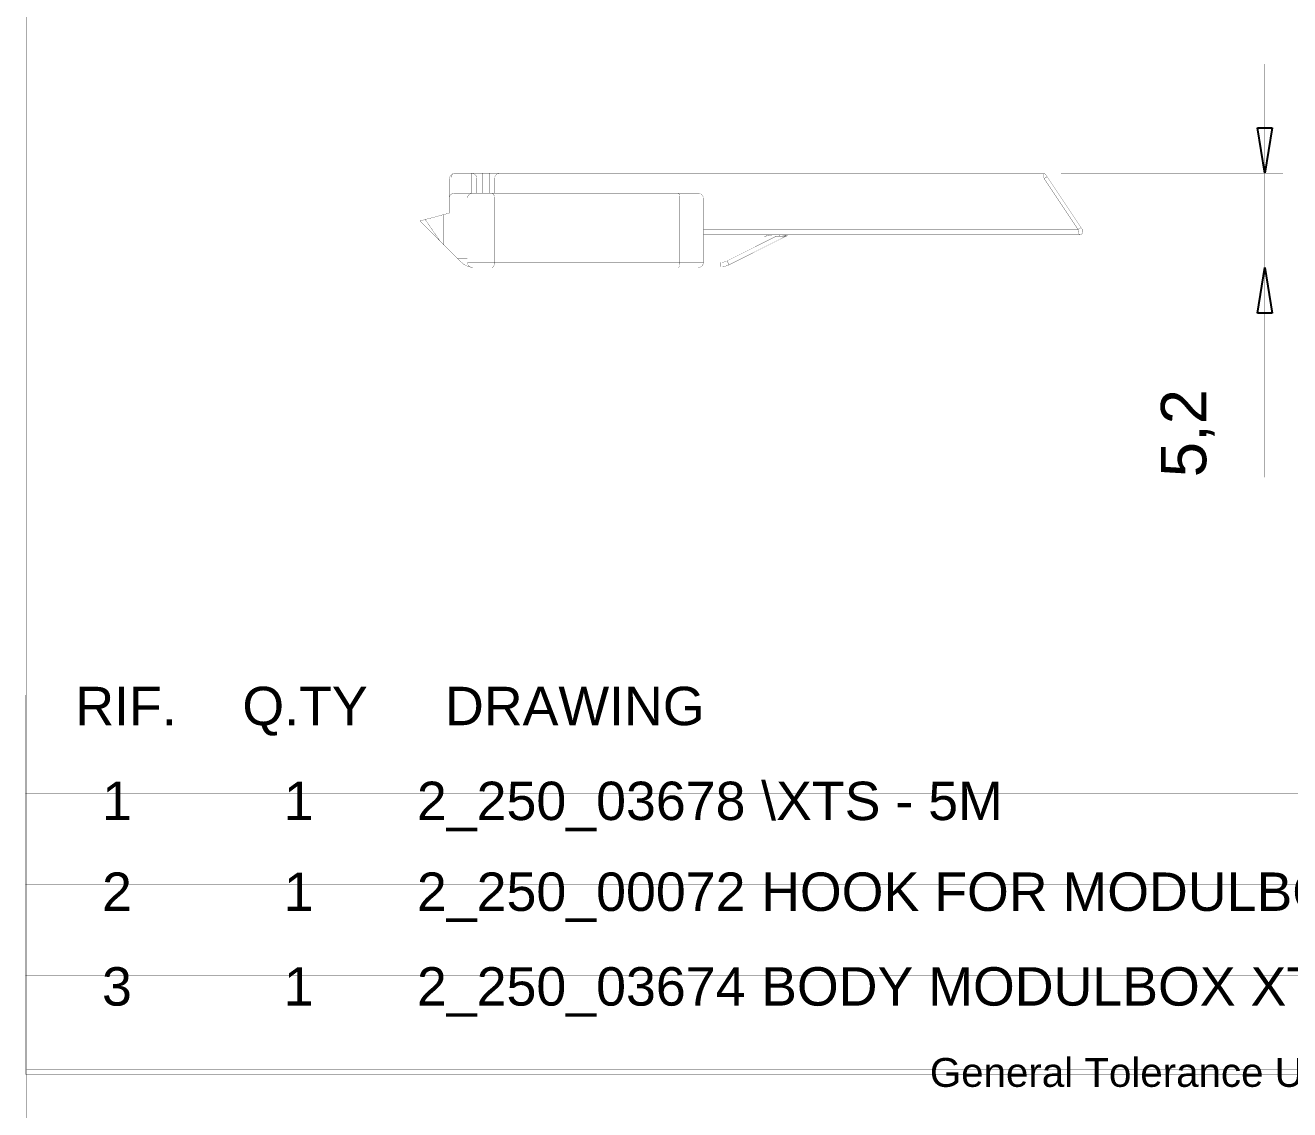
# Model space of a CAD drawing. Header units: inches. Extents: x 0 to 35.2, y -0.7 to 15.9.
# Drawn here: x 30.258 to 32.999, y 1.349 to 3.7 of the extents above; entities that cross this region are included whole.
import ezdxf

# ---------------------------------------------------------------- set-up
doc = ezdxf.new("R2010")
doc.units = ezdxf.units.IN
doc.header["$MEASUREMENT"] = 0
doc.layers.add('Board Outline', color=216, linetype='Continuous')
doc.layers.add('Dimensions', color=6, linetype='Continuous')
doc.styles.add('Arial', font='', dxfattribs={"height": 0.2})
doc.styles.get('Arial').set_extended_font_data('Arial')

msp = doc.modelspace()

# ---------------------------------------------------------------- linework, layer by layer
at = {"layer": 'Board Outline'}
for p, q in [((32.9448, 3.3795), (32.929, 3.4779)), ((32.929, 3.4779), (32.9605, 3.4779)), ((32.9605, 3.4779), (32.9448, 3.3795)), ((32.929, 3.0764), (32.9448, 3.1748)), ((32.9448, 3.1748), (32.9605, 3.0764)), ((32.9605, 3.0764), (32.929, 3.0764))]:
    msp.add_line(p, q, dxfattribs=at)
at = {"layer": 'Board Outline', "const_width": 0.0005}
for points in [[(30.261, -0.5315), (30.261, 15.6175)], [(32.9448, 3.3795), (32.9448, 3.6157)], [(32.5033, 3.3795), (32.9841, 3.3795)], [(32.9448, 3.1748), (32.9448, 3.3795)], [(31.7557, 3.1748), (32.9841, 3.1748)], [(32.9448, 2.7204), (32.9448, 3.1748)], [(30.2586, 2.0338), (30.2586, 2.2484)], [(30.2586, 2.2484), (30.6523, 2.2484)], [(30.6523, 2.0338), (30.6523, 2.2484)], [(30.6523, 2.2484), (31.046, 2.2484)], [(31.046, 2.0338), (31.046, 2.2484)], [(31.046, 2.2484), (31.8334, 2.2484)], [(31.8334, 2.0338), (31.8334, 2.2484)], [(31.8334, 2.2484), (34.983, 2.2484)], [(30.2586, 2.0338), (30.6523, 2.0338)], [(30.2586, 1.837), (30.2586, 2.0338)], [(30.6523, 2.0338), (31.046, 2.0338)], [(30.6523, 1.837), (30.6523, 2.0338)], [(31.046, 2.0338), (31.8334, 2.0338)], [(31.046, 1.837), (31.046, 2.0338)], [(31.8334, 2.0338), (34.983, 2.0338)], [(31.8334, 1.837), (31.8334, 2.0338)], [(30.2586, 1.6401), (30.2586, 1.837)], [(30.2586, 1.837), (30.6523, 1.837)], [(30.6523, 1.6401), (30.6523, 1.837)], [(30.6523, 1.837), (31.046, 1.837)], [(31.046, 1.6401), (31.046, 1.837)], [(31.046, 1.837), (31.8334, 1.837)], [(31.8334, 1.6401), (31.8334, 1.837)], [(31.8334, 1.837), (34.983, 1.837)], [(30.2586, 1.4262), (30.2586, 1.6401)], [(30.2586, 1.6401), (30.6523, 1.6401)], [(30.6523, 1.4262), (30.6523, 1.6401)], [(30.6523, 1.6401), (31.046, 1.6401)], [(31.046, 1.4262), (31.046, 1.6401)], [(31.046, 1.6401), (31.8334, 1.6401)], [(31.8334, 1.4262), (31.8334, 1.6401)], [(31.8334, 1.6401), (34.983, 1.6401)], [(30.2586, 1.4262), (30.6523, 1.4262)], [(30.6523, 1.4262), (31.046, 1.4262)], [(31.046, 1.4262), (31.8334, 1.4262)], [(31.8334, 1.4262), (34.983, 1.4262)]]:
    msp.add_lwpolyline(points, dxfattribs=at)
at = {"layer": 'Board Outline', "const_width": 0.00025}
for points in [[(32.9446, 3.6157, 1), (32.9449, 3.6157, 1)], [(32.5031, 3.3795, 1), (32.5034, 3.3795, 1)], [(32.9446, 3.3795, 1), (32.9449, 3.3795, 1)], [(32.9446, 3.3795, 1), (32.9449, 3.3795, 1)], [(32.984, 3.3795, 1), (32.9843, 3.3795, 1)], [(31.7556, 3.1748, 1), (31.7558, 3.1748, 1)], [(32.9446, 3.1748, 1), (32.9449, 3.1748, 1)], [(32.9446, 3.1748, 1), (32.9449, 3.1748, 1)], [(32.984, 3.1748, 1), (32.9843, 3.1748, 1)], [(32.9446, 2.7204, 1), (32.9449, 2.7204, 1)], [(30.2585, 2.2484, 1), (30.2588, 2.2484, 1)], [(30.2585, 2.2484, 1), (30.2588, 2.2484, 1)], [(30.6522, 2.2484, 1), (30.6525, 2.2484, 1)], [(30.6522, 2.2484, 1), (30.6525, 2.2484, 1)], [(30.6522, 2.2484, 1), (30.6525, 2.2484, 1)], [(31.0459, 2.2484, 1), (31.0462, 2.2484, 1)], [(31.0459, 2.2484, 1), (31.0462, 2.2484, 1)], [(31.0459, 2.2484, 1), (31.0462, 2.2484, 1)], [(31.8333, 2.2484, 1), (31.8336, 2.2484, 1)], [(31.8333, 2.2484, 1), (31.8336, 2.2484, 1)], [(31.8333, 2.2484, 1), (31.8336, 2.2484, 1)], [(30.2585, 2.0338, 1), (30.2588, 2.0338, 1)], [(30.2585, 2.0338, 1), (30.2588, 2.0338, 1)], [(30.2585, 2.0338, 1), (30.2588, 2.0338, 1)], [(30.6522, 2.0338, 1), (30.6525, 2.0338, 1)], [(30.6522, 2.0338, 1), (30.6525, 2.0338, 1)], [(30.6522, 2.0338, 1), (30.6525, 2.0338, 1)], [(30.6522, 2.0338, 1), (30.6525, 2.0338, 1)], [(31.0459, 2.0338, 1), (31.0462, 2.0338, 1)], [(31.0459, 2.0338, 1), (31.0462, 2.0338, 1)], [(31.0459, 2.0338, 1), (31.0462, 2.0338, 1)], [(31.0459, 2.0338, 1), (31.0462, 2.0338, 1)], [(31.8333, 2.0338, 1), (31.8336, 2.0338, 1)], [(31.8333, 2.0338, 1), (31.8336, 2.0338, 1)], [(31.8333, 2.0338, 1), (31.8336, 2.0338, 1)], [(31.8333, 2.0338, 1), (31.8336, 2.0338, 1)], [(30.2585, 1.837, 1), (30.2588, 1.837, 1)], [(30.2585, 1.837, 1), (30.2588, 1.837, 1)], [(30.2585, 1.837, 1), (30.2588, 1.837, 1)], [(30.6522, 1.837, 1), (30.6525, 1.837, 1)], [(30.6522, 1.837, 1), (30.6525, 1.837, 1)], [(30.6522, 1.837, 1), (30.6525, 1.837, 1)], [(30.6522, 1.837, 1), (30.6525, 1.837, 1)], [(31.0459, 1.837, 1), (31.0462, 1.837, 1)], [(31.0459, 1.837, 1), (31.0462, 1.837, 1)], [(31.0459, 1.837, 1), (31.0462, 1.837, 1)], [(31.0459, 1.837, 1), (31.0462, 1.837, 1)], [(31.8333, 1.837, 1), (31.8336, 1.837, 1)], [(31.8333, 1.837, 1), (31.8336, 1.837, 1)], [(31.8333, 1.837, 1), (31.8336, 1.837, 1)], [(31.8333, 1.837, 1), (31.8336, 1.837, 1)], [(30.2585, 1.6401, 1), (30.2588, 1.6401, 1)], [(30.2585, 1.6401, 1), (30.2588, 1.6401, 1)], [(30.2585, 1.6401, 1), (30.2588, 1.6401, 1)], [(30.6522, 1.6401, 1), (30.6525, 1.6401, 1)], [(30.6522, 1.6401, 1), (30.6525, 1.6401, 1)], [(30.6522, 1.6401, 1), (30.6525, 1.6401, 1)], [(30.6522, 1.6401, 1), (30.6525, 1.6401, 1)], [(31.0459, 1.6401, 1), (31.0462, 1.6401, 1)], [(31.0459, 1.6401, 1), (31.0462, 1.6401, 1)], [(31.0459, 1.6401, 1), (31.0462, 1.6401, 1)], [(31.0459, 1.6401, 1), (31.0462, 1.6401, 1)], [(31.8333, 1.6401, 1), (31.8336, 1.6401, 1)], [(31.8333, 1.6401, 1), (31.8336, 1.6401, 1)], [(31.8333, 1.6401, 1), (31.8336, 1.6401, 1)], [(31.8333, 1.6401, 1), (31.8336, 1.6401, 1)], [(30.2585, 1.4262, 1), (30.2588, 1.4262, 1)], [(30.2585, 1.4262, 1), (30.2588, 1.4262, 1)], [(30.6522, 1.4262, 1), (30.6525, 1.4262, 1)], [(30.6522, 1.4262, 1), (30.6525, 1.4262, 1)], [(30.6522, 1.4262, 1), (30.6525, 1.4262, 1)], [(31.0459, 1.4262, 1), (31.0462, 1.4262, 1)], [(31.0459, 1.4262, 1), (31.0462, 1.4262, 1)], [(31.0459, 1.4262, 1), (31.0462, 1.4262, 1)], [(31.8333, 1.4262, 1), (31.8336, 1.4262, 1)], [(31.8333, 1.4262, 1), (31.8336, 1.4262, 1)], [(31.8333, 1.4262, 1), (31.8336, 1.4262, 1)]]:
    msp.add_lwpolyline(points, format="xyb", close=True, dxfattribs=at)
at = {"layer": 'Dimensions', "const_width": 0.0005}
for points in [[(31.1772, 3.3677, -0.077163), (31.1782, 3.3712)], [(31.1782, 3.3712, -0.191611), (31.1872, 3.3793)], [(31.1809, 3.3677, -0.17721), (31.1842, 3.3771)], [(31.1842, 3.3771, -0.088176), (31.1863, 3.3789)], [(31.1863, 3.3789, -0.123946), (31.1887, 3.3795)], [(31.2252, 3.3795, -0.414214), (31.237, 3.3677)], [(31.2754, 3.3677, -0.414214), (31.2872, 3.3795)], [(32.4639, 3.3795, -0.245699), (32.4704, 3.376)], [(31.1769, 3.3244, -0.414229), (31.1887, 3.3362)], [(31.2163, 3.3244, -0.414214), (31.2281, 3.3362)], [(31.6746, 3.3362, -0.113714), (31.676, 3.3244)], [(31.7163, 3.3362, -0.414214), (31.7281, 3.3244)], [(31.9062, 3.2434, -0.134039), (31.9049, 3.2422)], [(31.9091, 3.2439, -0.125661), (31.9056, 3.2422)], [(32.5492, 3.2579, -0.599021), (32.5426, 3.2457)], [(31.1976, 3.1945, -0.028613), (31.1954, 3.1946)], [(31.2072, 3.1833, -0.008444), (31.2036, 3.1863)], [(31.2146, 3.1787, -0.074384), (31.2072, 3.1833)], [(31.2226, 3.1763, -0.041744), (31.2146, 3.1787)], [(31.2281, 3.1748, -0.414214), (31.2163, 3.1866)], [(31.676, 3.1866, -0.113714), (31.6746, 3.1748)], [(31.7281, 3.1866, -0.414214), (31.7163, 3.1748)], [(31.7794, 3.1894, -0.116919), (31.766, 3.1862)], [(31.7837, 3.1809, -0.116919), (31.766, 3.1768)]]:
    msp.add_lwpolyline(points, format="xyb", dxfattribs=at)
at = {"layer": 'Dimensions', "const_width": 0.00025}
for points in [[(31.1781, 3.3712, 1), (31.1783, 3.3712, 1)], [(31.1781, 3.3712, 1), (31.1783, 3.3712, 1)], [(31.1841, 3.3771, 1), (31.1843, 3.3771, 1)], [(31.1841, 3.3771, 1), (31.1843, 3.3771, 1)], [(31.1861, 3.3789, 1), (31.1864, 3.3789, 1)], [(31.1862, 3.3789, 1), (31.1865, 3.3789, 1)], [(31.1862, 3.3789, 1), (31.1865, 3.3789, 1)], [(31.1871, 3.3793, 1), (31.1873, 3.3793, 1)], [(31.1886, 3.3795, 1), (31.1889, 3.3795, 1)], [(31.1886, 3.3795, 1), (31.1889, 3.3795, 1)], [(31.1886, 3.3795, 1), (31.1889, 3.3795, 1)], [(31.225, 3.3795, 1), (31.2253, 3.3795, 1)], [(31.225, 3.3795, 1), (31.2253, 3.3795, 1)], [(31.225, 3.3795, 1), (31.2253, 3.3795, 1)], [(31.225, 3.3795, 1), (31.2253, 3.3795, 1)], [(31.2487, 3.3795, 1), (31.2489, 3.3795, 1)], [(31.2487, 3.3795, 1), (31.2489, 3.3795, 1)], [(31.2487, 3.3795, 1), (31.2489, 3.3795, 1)], [(31.2634, 3.3795, 1), (31.2637, 3.3795, 1)], [(31.2634, 3.3795, 1), (31.2637, 3.3795, 1)], [(31.2634, 3.3795, 1), (31.2637, 3.3795, 1)], [(31.287, 3.3795, 1), (31.2873, 3.3795, 1)], [(31.287, 3.3795, 1), (31.2873, 3.3795, 1)], [(31.287, 3.3795, 1), (31.2873, 3.3795, 1)], [(31.287, 3.3795, 1), (31.2873, 3.3795, 1)], [(32.4638, 3.3795, 1), (32.464, 3.3795, 1)], [(32.4638, 3.3795, 1), (32.464, 3.3795, 1)], [(32.4638, 3.3795, 1), (32.464, 3.3795, 1)], [(32.4703, 3.376, 1), (32.4706, 3.376, 1)], [(32.4703, 3.376, 1), (32.4706, 3.376, 1)], [(32.4717, 3.3712, 1), (32.4719, 3.3712, 1)], [(32.4717, 3.3712, 1), (32.4719, 3.3712, 1)], [(32.4726, 3.3718, 1), (32.4729, 3.3718, 1)], [(32.4726, 3.3718, 1), (32.4729, 3.3718, 1)], [(32.4729, 3.3721, 1), (32.4732, 3.3721, 1)], [(32.4729, 3.3721, 1), (32.4732, 3.3721, 1)], [(32.4729, 3.3721, 1), (32.4732, 3.3721, 1)], [(31.1768, 3.3677, 1), (31.1771, 3.3677, 1)], [(31.1768, 3.3677, 1), (31.1771, 3.3677, 1)], [(31.1771, 3.3677, 1), (31.1774, 3.3677, 1)], [(31.1792, 3.3677, 1), (31.1795, 3.3677, 1)], [(31.1792, 3.3677, 1), (31.1795, 3.3677, 1)], [(31.1807, 3.3677, 1), (31.181, 3.3677, 1)], [(31.1807, 3.3677, 1), (31.181, 3.3677, 1)], [(31.1807, 3.3677, 1), (31.181, 3.3677, 1)], [(31.1807, 3.3677, 1), (31.181, 3.3677, 1)], [(31.225, 3.3677, 1), (31.2253, 3.3677, 1)], [(31.225, 3.3677, 1), (31.2253, 3.3677, 1)], [(31.225, 3.3677, 1), (31.2253, 3.3677, 1)], [(31.225, 3.3677, 1), (31.2253, 3.3677, 1)], [(31.2369, 3.3677, 1), (31.2371, 3.3677, 1)], [(31.2369, 3.3677, 1), (31.2371, 3.3677, 1)], [(31.2369, 3.3677, 1), (31.2371, 3.3677, 1)], [(31.2369, 3.3677, 1), (31.2371, 3.3677, 1)], [(31.2487, 3.3677, 1), (31.2489, 3.3677, 1)], [(31.2487, 3.3677, 1), (31.2489, 3.3677, 1)], [(31.2487, 3.3677, 1), (31.2489, 3.3677, 1)], [(31.2487, 3.3677, 1), (31.2489, 3.3677, 1)], [(31.2634, 3.3677, 1), (31.2637, 3.3677, 1)], [(31.2634, 3.3677, 1), (31.2637, 3.3677, 1)], [(31.2634, 3.3677, 1), (31.2637, 3.3677, 1)], [(31.2634, 3.3677, 1), (31.2637, 3.3677, 1)], [(31.2752, 3.3677, 1), (31.2755, 3.3677, 1)], [(31.2752, 3.3677, 1), (31.2755, 3.3677, 1)], [(31.2752, 3.3677, 1), (31.2755, 3.3677, 1)], [(31.2752, 3.3677, 1), (31.2755, 3.3677, 1)], [(31.287, 3.3677, 1), (31.2873, 3.3677, 1)], [(31.287, 3.3677, 1), (31.2873, 3.3677, 1)], [(31.287, 3.3677, 1), (31.2873, 3.3677, 1)], [(31.287, 3.3677, 1), (31.2873, 3.3677, 1)], [(32.4664, 3.3677, 1), (32.4666, 3.3677, 1)], [(32.4664, 3.3677, 1), (32.4666, 3.3677, 1)], [(32.4664, 3.3677, 1), (32.4666, 3.3677, 1)], [(32.4664, 3.3677, 1), (32.4666, 3.3677, 1)], [(32.4702, 3.3703, 1), (32.4705, 3.3703, 1)], [(32.4702, 3.3703, 1), (32.4705, 3.3703, 1)], [(31.1768, 3.3244, 1), (31.1771, 3.3244, 1)], [(31.1768, 3.3244, 1), (31.1771, 3.3244, 1)], [(31.1768, 3.3244, 1), (31.1771, 3.3244, 1)], [(31.1768, 3.3244, 1), (31.1771, 3.3244, 1)], [(31.1807, 3.3332, 1), (31.181, 3.3332, 1)], [(31.1886, 3.3362, 1), (31.1889, 3.3362, 1)], [(31.1886, 3.3362, 1), (31.1889, 3.3362, 1)], [(31.1931, 3.3362, 1), (31.1934, 3.3362, 1)], [(31.1931, 3.3362, 1), (31.1934, 3.3362, 1)], [(31.1931, 3.3362, 1), (31.1934, 3.3362, 1)], [(31.1931, 3.3244, 1), (31.1934, 3.3244, 1)], [(31.1931, 3.3244, 1), (31.1934, 3.3244, 1)], [(31.1931, 3.3244, 1), (31.1934, 3.3244, 1)], [(31.1931, 3.3244, 1), (31.1934, 3.3244, 1)], [(31.2162, 3.3244, 1), (31.2164, 3.3244, 1)], [(31.2162, 3.3244, 1), (31.2164, 3.3244, 1)], [(31.2162, 3.3244, 1), (31.2164, 3.3244, 1)], [(31.2162, 3.3244, 1), (31.2164, 3.3244, 1)], [(31.225, 3.3362, 1), (31.2253, 3.3362, 1)], [(31.228, 3.3362, 1), (31.2282, 3.3362, 1)], [(31.228, 3.3362, 1), (31.2282, 3.3362, 1)], [(31.228, 3.3362, 1), (31.2282, 3.3362, 1)], [(31.2369, 3.3362, 1), (31.2371, 3.3362, 1)], [(31.2487, 3.3362, 1), (31.2489, 3.3362, 1)], [(31.2634, 3.3362, 1), (31.2637, 3.3362, 1)], [(31.2693, 3.3362, 1), (31.2696, 3.3362, 1)], [(31.2693, 3.3362, 1), (31.2696, 3.3362, 1)], [(31.2693, 3.3362, 1), (31.2696, 3.3362, 1)], [(31.2705, 3.336, 1), (31.2708, 3.336, 1)], [(31.2705, 3.336, 1), (31.2708, 3.336, 1)], [(31.2716, 3.3353, 1), (31.2719, 3.3353, 1)], [(31.2716, 3.3353, 1), (31.2719, 3.3353, 1)], [(31.2726, 3.3342, 1), (31.2729, 3.3342, 1)], [(31.2726, 3.3342, 1), (31.2729, 3.3342, 1)], [(31.2735, 3.3327, 1), (31.2738, 3.3327, 1)], [(31.2735, 3.3327, 1), (31.2738, 3.3327, 1)], [(31.2743, 3.331, 1), (31.2745, 3.331, 1)], [(31.2743, 3.331, 1), (31.2745, 3.331, 1)], [(31.2748, 3.3289, 1), (31.2751, 3.3289, 1)], [(31.2748, 3.3289, 1), (31.2751, 3.3289, 1)], [(31.2752, 3.3267, 1), (31.2754, 3.3267, 1)], [(31.2752, 3.3267, 1), (31.2754, 3.3267, 1)], [(31.2752, 3.3362, 1), (31.2755, 3.3362, 1)], [(31.2753, 3.3244, 1), (31.2755, 3.3244, 1)], [(31.2753, 3.3244, 1), (31.2755, 3.3244, 1)], [(31.2753, 3.3244, 1), (31.2755, 3.3244, 1)], [(31.2753, 3.3244, 1), (31.2755, 3.3244, 1)], [(31.287, 3.3362, 1), (31.2873, 3.3362, 1)], [(31.6745, 3.3362, 1), (31.6747, 3.3362, 1)], [(31.6745, 3.3362, 1), (31.6747, 3.3362, 1)], [(31.6745, 3.3362, 1), (31.6747, 3.3362, 1)], [(31.6758, 3.3244, 1), (31.6761, 3.3244, 1)], [(31.6758, 3.3244, 1), (31.6761, 3.3244, 1)], [(31.6758, 3.3244, 1), (31.6761, 3.3244, 1)], [(31.6758, 3.3244, 1), (31.6761, 3.3244, 1)], [(31.7162, 3.3362, 1), (31.7164, 3.3362, 1)], [(31.7162, 3.3362, 1), (31.7164, 3.3362, 1)], [(31.728, 3.3244, 1), (31.7282, 3.3244, 1)], [(31.728, 3.3244, 1), (31.7282, 3.3244, 1)], [(31.728, 3.3244, 1), (31.7282, 3.3244, 1)], [(31.1653, 3.2898, 1), (31.1655, 3.2898, 1)], [(31.1653, 3.2898, 1), (31.1655, 3.2898, 1)], [(31.1653, 3.2898, 1), (31.1655, 3.2898, 1)], [(31.1768, 3.2929, 1), (31.1771, 3.2929, 1)], [(31.1768, 3.2929, 1), (31.1771, 3.2929, 1)], [(31.1138, 3.276, 1), (31.1141, 3.276, 1)], [(31.1138, 3.276, 1), (31.1141, 3.276, 1)], [(31.1249, 3.279, 1), (31.1252, 3.279, 1)], [(31.1249, 3.279, 1), (31.1252, 3.279, 1)], [(31.1249, 3.279, 1), (31.1252, 3.279, 1)], [(32.5464, 3.2618, 1), (32.5467, 3.2618, 1)], [(32.5464, 3.2618, 1), (32.5467, 3.2618, 1)], [(32.5464, 3.2618, 1), (32.5467, 3.2618, 1)], [(31.1562, 3.2336, 1), (31.1565, 3.2336, 1)], [(31.1562, 3.2336, 1), (31.1565, 3.2336, 1)], [(31.1562, 3.2336, 1), (31.1565, 3.2336, 1)], [(31.728, 3.2575, 1), (31.7282, 3.2575, 1)], [(31.728, 3.2457, 1), (31.7282, 3.2457, 1)], [(31.8598, 3.2428, 1), (31.86, 3.2428, 1)], [(31.8598, 3.2428, 1), (31.86, 3.2428, 1)], [(31.8774, 3.2457, 1), (31.8777, 3.2457, 1)], [(31.885, 3.2425, 1), (31.8852, 3.2425, 1)], [(31.885, 3.2425, 1), (31.8852, 3.2425, 1)], [(31.885, 3.2425, 1), (31.8852, 3.2425, 1)], [(31.892, 3.2457, 1), (31.8922, 3.2457, 1)], [(31.8925, 3.2424, 1), (31.8928, 3.2424, 1)], [(31.8989, 3.2457, 1), (31.8992, 3.2457, 1)], [(31.9006, 3.2451, 1), (31.9009, 3.2451, 1)], [(31.9006, 3.2451, 1), (31.9009, 3.2451, 1)], [(31.9036, 3.2442, 1), (31.9039, 3.2442, 1)], [(31.9036, 3.2442, 1), (31.9039, 3.2442, 1)], [(31.9048, 3.2422, 1), (31.905, 3.2422, 1)], [(31.9049, 3.2457, 1), (31.9052, 3.2457, 1)], [(31.9054, 3.2422, 1), (31.9057, 3.2422, 1)], [(31.9054, 3.2422, 1), (31.9057, 3.2422, 1)], [(31.9054, 3.2422, 1), (31.9057, 3.2422, 1)], [(31.9061, 3.2434, 1), (31.9063, 3.2434, 1)], [(31.9061, 3.2434, 1), (31.9063, 3.2434, 1)], [(31.9061, 3.2434, 1), (31.9063, 3.2434, 1)], [(31.9061, 3.2434, 1), (31.9063, 3.2434, 1)], [(31.9089, 3.2439, 1), (31.9092, 3.2439, 1)], [(31.9089, 3.2439, 1), (31.9092, 3.2439, 1)], [(31.9089, 3.2439, 1), (31.9092, 3.2439, 1)], [(31.9098, 3.2448, 1), (31.9101, 3.2448, 1)], [(31.9098, 3.2448, 1), (31.9101, 3.2448, 1)], [(31.9106, 3.2457, 1), (31.9108, 3.2457, 1)], [(32.5399, 3.2575, 1), (32.5401, 3.2575, 1)], [(32.5399, 3.2575, 1), (32.5401, 3.2575, 1)], [(32.5399, 3.2575, 1), (32.5401, 3.2575, 1)], [(32.5399, 3.2575, 1), (32.5401, 3.2575, 1)], [(32.5425, 3.2457, 1), (32.5428, 3.2457, 1)], [(32.5425, 3.2457, 1), (32.5428, 3.2457, 1)], [(32.5425, 3.2457, 1), (32.5428, 3.2457, 1)], [(32.5491, 3.2579, 1), (32.5493, 3.2579, 1)], [(32.5491, 3.2579, 1), (32.5493, 3.2579, 1)], [(31.1653, 3.2246, 1), (31.1655, 3.2246, 1)], [(31.1653, 3.2246, 1), (31.1655, 3.2246, 1)], [(31.1653, 3.2246, 1), (31.1655, 3.2246, 1)], [(31.1931, 3.1967, 1), (31.1934, 3.1967, 1)], [(31.1931, 3.1967, 1), (31.1934, 3.1967, 1)], [(31.1931, 3.1967, 1), (31.1934, 3.1967, 1)], [(31.1952, 3.1946, 1), (31.1955, 3.1946, 1)], [(31.1952, 3.1946, 1), (31.1955, 3.1946, 1)], [(31.1952, 3.1946, 1), (31.1955, 3.1946, 1)], [(31.1975, 3.1945, 1), (31.1977, 3.1945, 1)], [(31.1975, 3.1945, 1), (31.1977, 3.1945, 1)], [(31.1975, 3.1945, 1), (31.1977, 3.1945, 1)], [(31.1975, 3.1924, 1), (31.1977, 3.1924, 1)], [(31.1975, 3.1924, 1), (31.1977, 3.1924, 1)], [(31.1975, 3.1924, 1), (31.1977, 3.1924, 1)], [(31.2035, 3.1863, 1), (31.2038, 3.1863, 1)], [(31.2035, 3.1863, 1), (31.2038, 3.1863, 1)], [(31.2071, 3.1833, 1), (31.2073, 3.1833, 1)], [(31.2071, 3.1833, 1), (31.2073, 3.1833, 1)], [(31.2145, 3.1787, 1), (31.2148, 3.1787, 1)], [(31.2145, 3.1787, 1), (31.2148, 3.1787, 1)], [(31.2162, 3.1945, 1), (31.2164, 3.1945, 1)], [(31.2162, 3.1866, 1), (31.2164, 3.1866, 1)], [(31.2162, 3.1866, 1), (31.2164, 3.1866, 1)], [(31.2162, 3.1866, 1), (31.2164, 3.1866, 1)], [(31.2743, 3.18, 1), (31.2745, 3.18, 1)], [(31.2743, 3.18, 1), (31.2745, 3.18, 1)], [(31.2748, 3.1821, 1), (31.2751, 3.1821, 1)], [(31.2748, 3.1821, 1), (31.2751, 3.1821, 1)], [(31.2752, 3.1843, 1), (31.2754, 3.1843, 1)], [(31.2752, 3.1843, 1), (31.2754, 3.1843, 1)], [(31.2753, 3.1866, 1), (31.2755, 3.1866, 1)], [(31.2753, 3.1866, 1), (31.2755, 3.1866, 1)], [(31.2753, 3.1866, 1), (31.2755, 3.1866, 1)], [(31.2753, 3.1866, 1), (31.2755, 3.1866, 1)], [(31.6758, 3.1866, 1), (31.6761, 3.1866, 1)], [(31.6758, 3.1866, 1), (31.6761, 3.1866, 1)], [(31.6758, 3.1866, 1), (31.6761, 3.1866, 1)], [(31.6758, 3.1866, 1), (31.6761, 3.1866, 1)], [(31.728, 3.1866, 1), (31.7282, 3.1866, 1)], [(31.728, 3.1866, 1), (31.7282, 3.1866, 1)], [(31.728, 3.1866, 1), (31.7282, 3.1866, 1)], [(31.728, 3.1862, 1), (31.7282, 3.1862, 1)], [(31.7659, 3.1862, 1), (31.7661, 3.1862, 1)], [(31.7659, 3.1862, 1), (31.7661, 3.1862, 1)], [(31.7659, 3.1862, 1), (31.7661, 3.1862, 1)], [(31.7793, 3.1894, 1), (31.7796, 3.1894, 1)], [(31.7793, 3.1894, 1), (31.7796, 3.1894, 1)], [(31.7793, 3.1894, 1), (31.7796, 3.1894, 1)], [(31.7836, 3.1809, 1), (31.7838, 3.1809, 1)], [(31.7836, 3.1809, 1), (31.7838, 3.1809, 1)], [(31.7836, 3.1809, 1), (31.7838, 3.1809, 1)], [(31.2225, 3.1763, 1), (31.2227, 3.1763, 1)], [(31.228, 3.1748, 1), (31.2282, 3.1748, 1)], [(31.228, 3.1748, 1), (31.2282, 3.1748, 1)], [(31.2693, 3.1748, 1), (31.2696, 3.1748, 1)], [(31.2693, 3.1748, 1), (31.2696, 3.1748, 1)], [(31.2693, 3.1748, 1), (31.2696, 3.1748, 1)], [(31.2705, 3.175, 1), (31.2708, 3.175, 1)], [(31.2705, 3.175, 1), (31.2708, 3.175, 1)], [(31.2716, 3.1757, 1), (31.2719, 3.1757, 1)], [(31.2716, 3.1757, 1), (31.2719, 3.1757, 1)], [(31.2726, 3.1768, 1), (31.2729, 3.1768, 1)], [(31.2726, 3.1768, 1), (31.2729, 3.1768, 1)], [(31.2735, 3.1782, 1), (31.2738, 3.1782, 1)], [(31.2735, 3.1782, 1), (31.2738, 3.1782, 1)], [(31.6745, 3.1748, 1), (31.6747, 3.1748, 1)], [(31.6745, 3.1748, 1), (31.6747, 3.1748, 1)], [(31.6745, 3.1748, 1), (31.6747, 3.1748, 1)], [(31.7162, 3.1748, 1), (31.7164, 3.1748, 1)], [(31.7162, 3.1748, 1), (31.7164, 3.1748, 1)], [(31.7227, 3.1768, 1), (31.723, 3.1768, 1)], [(31.7659, 3.1768, 1), (31.7661, 3.1768, 1)], [(31.7659, 3.1768, 1), (31.7661, 3.1768, 1)], [(31.7659, 3.1768, 1), (31.7661, 3.1768, 1)], [(30.2609, 1.437, 1), (30.2612, 1.437, 1)], [(30.2609, 1.437, 1), (30.2612, 1.437, 1)]]:
    msp.add_lwpolyline(points, format="xyb", close=True, dxfattribs=at)
at = {"layer": 'Dimensions', "const_width": 0.0005}
for points in [[(31.1863, 3.3789), (31.1887, 3.3795)], [(31.1887, 3.3795), (31.2252, 3.3795)], [(31.2252, 3.3677), (31.2252, 3.3795)], [(31.2252, 3.3795), (31.2488, 3.3795)], [(31.2488, 3.3677), (31.2488, 3.3795)], [(31.2488, 3.3795), (31.2635, 3.3795)], [(31.2635, 3.3677), (31.2635, 3.3795)], [(31.2635, 3.3795), (31.2872, 3.3795)], [(31.2872, 3.3677), (31.2872, 3.3795)], [(31.2872, 3.3795), (32.4639, 3.3795)], [(32.4639, 3.3795), (32.4665, 3.3677)], [(32.4704, 3.3703), (32.4718, 3.3712)], [(32.4704, 3.376), (32.4731, 3.3721)], [(32.4718, 3.3712), (32.4727, 3.3718)], [(32.4727, 3.3718), (32.4731, 3.3721)], [(32.4731, 3.3721), (32.5466, 3.2618)], [(31.1769, 3.3677), (31.1794, 3.3677)], [(31.1769, 3.3244), (31.1769, 3.3677)], [(31.1794, 3.3677), (31.1809, 3.3677)], [(31.1809, 3.3677), (31.2252, 3.3677)], [(31.1809, 3.3332), (31.1809, 3.3677)], [(31.2252, 3.3362), (31.2252, 3.3677)], [(31.2252, 3.3677), (31.237, 3.3677)], [(31.237, 3.3362), (31.237, 3.3677)], [(31.237, 3.3677), (31.2488, 3.3677)], [(31.2488, 3.3677), (31.2635, 3.3677)], [(31.2488, 3.3362), (31.2488, 3.3677)], [(31.2635, 3.3677), (31.2754, 3.3677)], [(31.2635, 3.3362), (31.2635, 3.3677)], [(31.2754, 3.3677), (31.2872, 3.3677)], [(31.2754, 3.3362), (31.2754, 3.3677)], [(31.2872, 3.3677), (32.4665, 3.3677)], [(31.2872, 3.3362), (31.2872, 3.3677)], [(32.4665, 3.3677), (32.4704, 3.3703)], [(32.4665, 3.3677), (32.54, 3.2575)], [(31.1769, 3.3244), (31.1932, 3.3244)], [(31.1769, 3.2929), (31.1769, 3.3244)], [(31.1887, 3.3362), (31.1932, 3.3362)], [(31.1932, 3.3244), (31.1932, 3.3362)], [(31.1932, 3.3362), (31.2281, 3.3362)], [(31.1932, 3.1967), (31.1932, 3.3244)], [(31.1932, 3.3244), (31.2163, 3.3244)], [(31.2163, 3.1866), (31.2163, 3.3244)], [(31.2163, 3.3244), (31.2754, 3.3244)], [(31.2281, 3.3362), (31.2695, 3.3362)], [(31.2695, 3.3362), (31.2706, 3.336)], [(31.2695, 3.3362), (31.6746, 3.3362)], [(31.2706, 3.336), (31.2717, 3.3353)], [(31.2717, 3.3353), (31.2728, 3.3342)], [(31.2728, 3.3342), (31.2737, 3.3327)], [(31.2737, 3.3327), (31.2744, 3.331)], [(31.2744, 3.331), (31.2749, 3.3289)], [(31.2749, 3.3289), (31.2753, 3.3267)], [(31.2753, 3.3267), (31.2754, 3.3244)], [(31.2754, 3.1866), (31.2754, 3.3244)], [(31.2754, 3.3244), (31.676, 3.3244)], [(31.6746, 3.3362), (31.7163, 3.3362)], [(31.676, 3.1866), (31.676, 3.3244)], [(31.676, 3.3244), (31.7281, 3.3244)], [(31.7281, 3.1866), (31.7281, 3.3244)], [(31.1251, 3.279), (31.1654, 3.2898)], [(31.1654, 3.2898), (31.1769, 3.2929)], [(31.1654, 3.2246), (31.1654, 3.2898)], [(31.1139, 3.276), (31.1251, 3.279)], [(31.1139, 3.276), (31.1564, 3.2336)], [(31.1251, 3.279), (31.1564, 3.2336)], [(32.54, 3.2575), (32.5466, 3.2618)], [(32.5466, 3.2618), (32.5492, 3.2579)], [(31.1564, 3.2336), (31.1654, 3.2246)], [(31.7281, 3.2575), (32.54, 3.2575)], [(31.7281, 3.2457), (32.5426, 3.2457)], [(31.7794, 3.1894), (31.8851, 3.2425)], [(31.7837, 3.1809), (31.9056, 3.2422)], [(31.8599, 3.2428), (31.8776, 3.2457)], [(31.8599, 3.2428), (31.8851, 3.2425)], [(31.8851, 3.2425), (31.9056, 3.2422)], [(31.8921, 3.2457), (31.8926, 3.2424)], [(31.8991, 3.2457), (31.9007, 3.2451)], [(31.9007, 3.2451), (31.9037, 3.2442)], [(31.9037, 3.2442), (31.9062, 3.2434)], [(31.9051, 3.2457), (31.9062, 3.2434)], [(31.9062, 3.2434), (31.9091, 3.2439)], [(31.9091, 3.2439), (31.91, 3.2448)], [(31.91, 3.2448), (31.9107, 3.2457)], [(32.54, 3.2575), (32.5426, 3.2457)], [(31.1654, 3.2246), (31.1932, 3.1967)], [(31.1932, 3.1967), (31.1954, 3.1946)], [(31.1954, 3.1946), (31.1976, 3.1924)], [(31.1976, 3.1924), (31.1976, 3.1945)], [(31.1976, 3.1945), (31.2163, 3.1945)], [(31.1976, 3.1924), (31.2036, 3.1863)], [(31.2163, 3.1866), (31.2754, 3.1866)], [(31.2737, 3.1782), (31.2744, 3.18)], [(31.2744, 3.18), (31.2749, 3.1821)], [(31.2749, 3.1821), (31.2753, 3.1843)], [(31.2753, 3.1843), (31.2754, 3.1866)], [(31.2754, 3.1866), (31.676, 3.1866)], [(31.676, 3.1866), (31.7281, 3.1866)], [(31.7281, 3.1862), (31.766, 3.1862)], [(31.766, 3.1768), (31.766, 3.1862)], [(31.7794, 3.1894), (31.7837, 3.1809)], [(31.2281, 3.1748), (31.2695, 3.1748)], [(31.2695, 3.1748), (31.2706, 3.175)], [(31.2695, 3.1748), (31.6746, 3.1748)], [(31.2706, 3.175), (31.2717, 3.1757)], [(31.2717, 3.1757), (31.2728, 3.1768)], [(31.2728, 3.1768), (31.2737, 3.1782)], [(31.6746, 3.1748), (31.7163, 3.1748)], [(31.7228, 3.1768), (31.766, 3.1768)], [(30.261, -0.5315), (30.261, 1.437)], [(30.261, 1.437), (34.9854, 1.437)]]:
    msp.add_lwpolyline(points, dxfattribs=at)

# ---------------------------------------------------------------- texts
at = {"layer": 'Board Outline', "style": 'Arial'}
msp.add_text('5,2', height=0.09843, rotation=90, dxfattribs=at).set_placement((32.8179, 2.7204))
for s, height, p in [('RIF.', 0.08333, (30.3669, 2.1828)), ('Q.TY', 0.08333, (30.7289, 2.1828)), ('DRAWING', 0.08333, (31.1681, 2.1828)), ('1', 0.0833, (30.4247, 1.9771)), ('1', 0.0833, (30.8184, 1.9771)), ('2_250_03678', 0.083333, (31.1071, 1.9771)), ('\\XTS - 5M', 0.08333, (31.8531, 1.9771)), ('2', 0.0833, (30.4247, 1.7802)), ('1', 0.0833, (30.8184, 1.7802)), ('2_250_00072', 0.083333, (31.1071, 1.7802)), ('HOOK FOR MODULBOX XT-XTS', 0.083333, (31.8531, 1.7802)), ('3', 0.0833, (30.4247, 1.5749)), ('1', 0.0833, (30.8184, 1.5749)), ('2_250_03674', 0.083333, (31.1071, 1.5749)), ('BODY MODULBOX XTS 5M53-C', 0.083333, (31.8531, 1.5749)), ('General Tolerance UNI EN 22768/1 Media (m)', 0.0625, (32.2188, 1.3988))]:
    msp.add_text(s, height=height, dxfattribs=at).set_placement(p)

doc.saveas('drawing.dxf')
